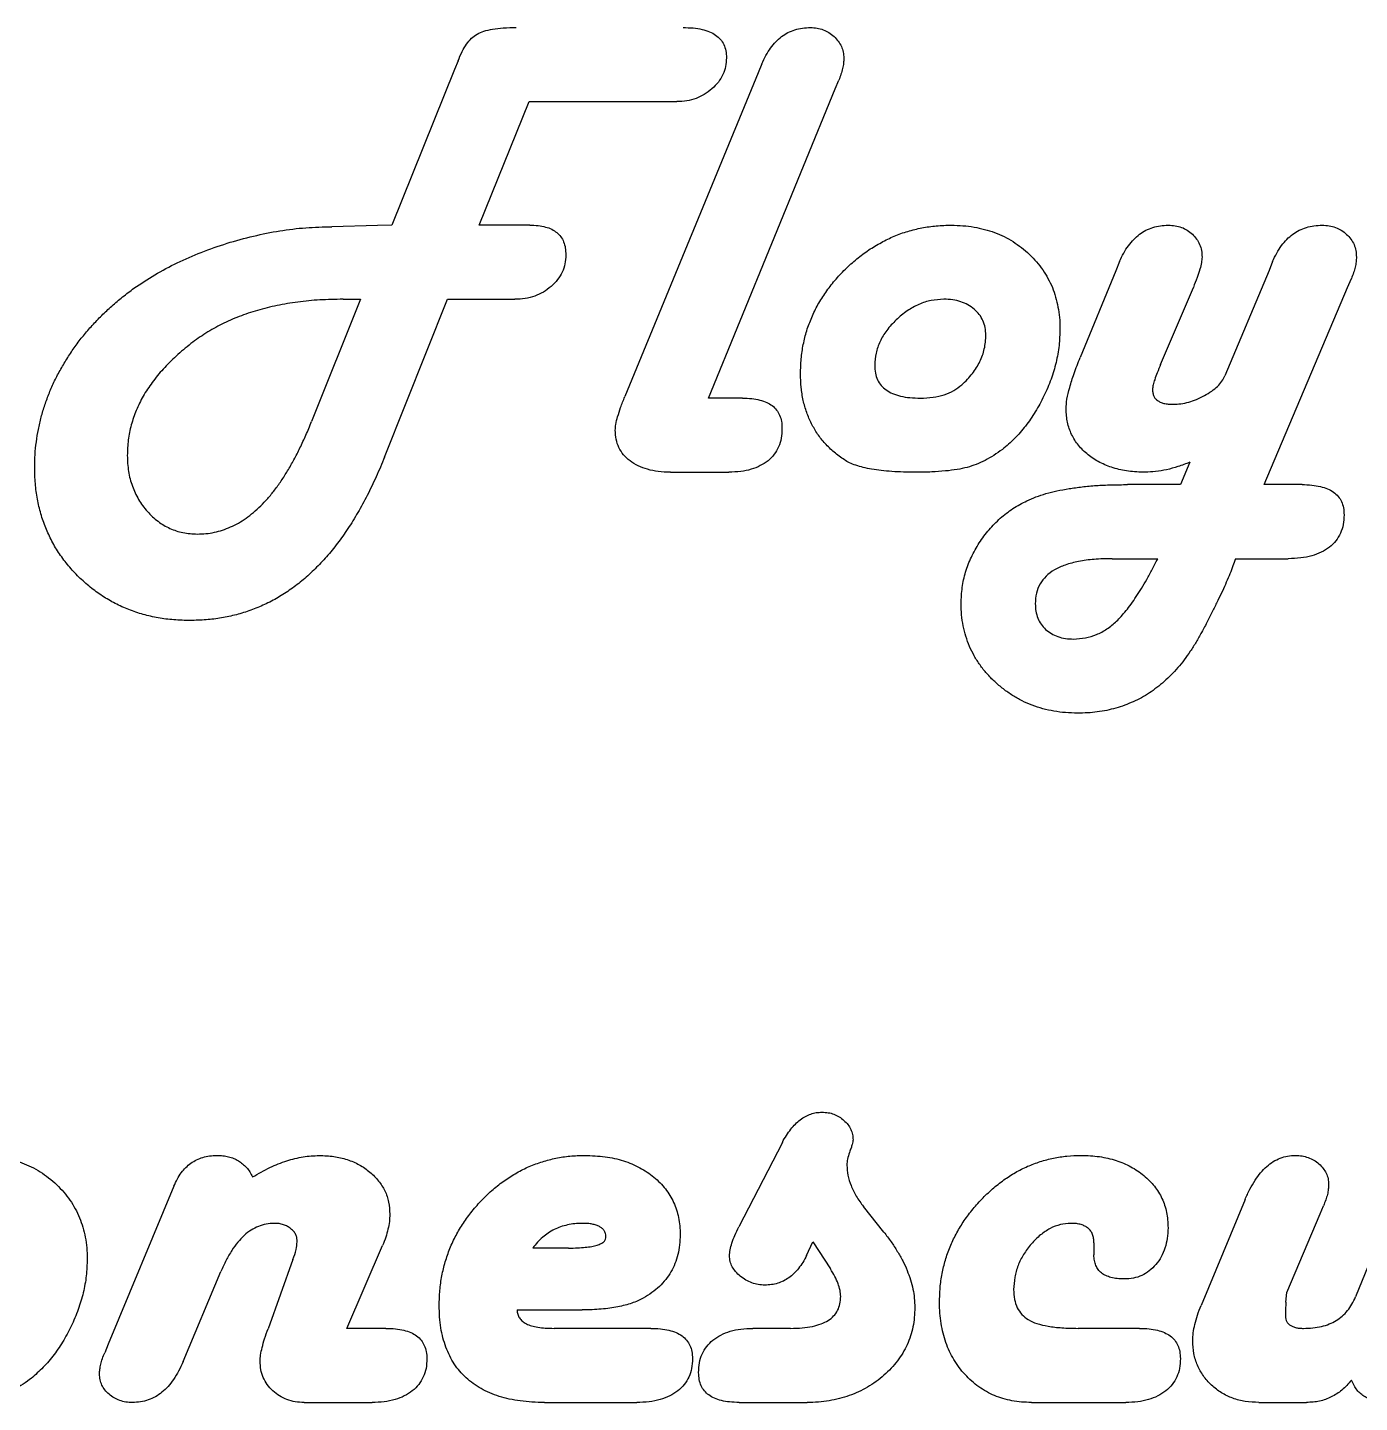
# Model space of a CAD drawing. Header units: millimetres. Extents: x -152 to 152, y -48 to 197.
# Drawn here: x 104.75 to 119.52, y -18.76 to -3.51 of the extents above; entities that cross this region are included whole.
import ezdxf

# ---------------------------------------------------------------- set-up
doc = ezdxf.new("R2010")
doc.units = ezdxf.units.MM

msp = doc.modelspace()

# ---------------------------------------------------------------- linework, layer by layer
at = {"color": 7, "linetype": 'Continuous', "lineweight": 25}
for p, q in [((109.524, -3.882), (109.484, -3.981)), ((112.893, -3.918), (112.853, -4.016)), ((109.484, -3.981), (108.791, -5.705)), ((112.853, -4.016), (111.373, -7.607)), ((113.707, -4.194), (113.747, -4.098)), ((112.301, -7.623), (113.707, -4.194)), ((109.759, -5.705), (110.311, -4.336)), ((110.311, -4.336), (111.951, -4.336)), ((108.632, -5.709), (108.123, -5.723)), ((108.791, -5.705), (108.632, -5.709)), ((110.319, -5.705), (109.759, -5.705)), ((116.819, -6.211), (116.423, -7.174)), ((116.859, -6.11), (116.819, -6.211)), ((118.52, -6.21), (118.027, -7.377)), ((118.557, -6.109), (118.52, -6.21)), ((117.315, -7.249), (117.678, -6.395)), ((118.463, -8.582), (119.386, -6.395)), ((119.386, -6.395), (119.431, -6.298)), ((108.441, -6.527), (107.899, -7.883)), ((108.248, -6.527), (108.441, -6.527)), ((108.709, -8.277), (109.408, -6.527)), ((109.408, -6.527), (110.153, -6.527)), ((112.68, -7.623), (112.301, -7.623)), ((117.64, -8.334), (117.535, -8.582)), ((111.878, -8.445), (112.528, -8.445)), ((117.535, -8.582), (116.947, -8.582)), ((118.883, -8.582), (118.463, -8.582)), ((116.777, -9.404), (117.283, -9.404)), ((118.145, -9.404), (118.731, -9.404)), ((113.12, -15.877), (112.639, -16.811)), ((106.372, -16.362), (105.645, -18.113)), ((114.246, -16.87), (114.021, -16.588)), ((118.251, -16.51), (117.764, -17.684)), ((119.083, -16.669), (119.121, -16.578)), ((119.914, -16.511), (119.478, -17.588)), ((118.713, -17.542), (119.083, -16.669)), ((108.29, -17.938), (108.687, -17.019)), ((110.75, -17.048), (110.352, -17.048)), ((113.389, -17.13), (113.46, -16.977)), ((113.46, -16.977), (113.653, -17.279)), ((116.575, -16.991), (116.575, -17.124)), ((107.693, -17.173), (107.417, -17.942)), ((106.475, -18.305), (106.894, -17.308)), ((118.705, -17.646), (118.713, -17.542)), ((110.179, -17.733), (110.901, -17.733)), ((108.723, -17.938), (108.29, -17.938)), ((111.66, -17.938), (110.588, -17.938)), ((113.211, -17.938), (112.792, -17.938)), ((117.082, -17.938), (116.399, -17.938)), ((105.645, -18.113), (105.606, -18.208)), ((107.817, -18.76), (108.571, -18.76)), ((110.483, -18.76), (111.505, -18.76)), ((112.64, -18.76), (113.395, -18.76)), ((115.882, -18.76), (116.93, -18.76)), ((118.405, -18.76), (118.933, -18.76))]:
    msp.add_line(p, q, dxfattribs=at)
for points, knots in [([(109.524, -3.882), (109.538, -3.848), (109.564, -3.784), (109.614, -3.699), (109.67, -3.634), (109.734, -3.583), (109.815, -3.551), (109.913, -3.529), (110.033, -3.515), (110.12, -3.514), (110.167, -3.514)], [0, 0, 0, 0, 0.137039, 0.255375, 0.360127, 0.454327, 0.554804, 0.678322, 0.825769, 1, 1, 1, 1]), ([(112.019, -3.514), (112.057, -3.515), (112.128, -3.516), (112.226, -3.533), (112.311, -3.557), (112.38, -3.595), (112.435, -3.643), (112.473, -3.703), (112.496, -3.774), (112.499, -3.824), (112.5, -3.851)], [0, 0, 0, 0, 0.168752, 0.31681, 0.44782, 0.563516, 0.669238, 0.772543, 0.880674, 1, 1, 1, 1]), ([(112.893, -3.918), (112.907, -3.886), (112.934, -3.824), (112.988, -3.742), (113.045, -3.672), (113.11, -3.613), (113.181, -3.568), (113.259, -3.537), (113.343, -3.517), (113.401, -3.515), (113.431, -3.514)], [0, 0, 0, 0, 0.146507, 0.281126, 0.406928, 0.527099, 0.642769, 0.756944, 0.876115, 1, 1, 1, 1]), ([(113.431, -3.514), (113.456, -3.515), (113.504, -3.517), (113.574, -3.536), (113.638, -3.569), (113.694, -3.612), (113.741, -3.664), (113.777, -3.722), (113.798, -3.787), (113.8, -3.831), (113.801, -3.854)], [0, 0, 0, 0, 0.132756, 0.259683, 0.386552, 0.514989, 0.64122, 0.759889, 0.878697, 1, 1, 1, 1]), ([(112.5, -3.851), (112.498, -3.883), (112.495, -3.947), (112.463, -4.038), (112.412, -4.122), (112.341, -4.196), (112.257, -4.258), (112.163, -4.304), (112.06, -4.331), (111.988, -4.334), (111.951, -4.336)], [0, 0, 0, 0, 0.119055, 0.234355, 0.353097, 0.479733, 0.608735, 0.734712, 0.864016, 1, 1, 1, 1]), ([(113.801, -3.854), (113.801, -3.873), (113.8, -3.911), (113.788, -3.971), (113.771, -4.034), (113.755, -4.076), (113.747, -4.098)], [0, 0, 0, 0, 0.221733, 0.459707, 0.719942, 1, 1, 1, 1]), ([(105.93, -6.405), (106.006, -6.355), (106.161, -6.252), (106.41, -6.118), (106.679, -6.003), (106.961, -5.903), (107.252, -5.824), (107.544, -5.765), (107.834, -5.73), (108.027, -5.725), (108.123, -5.723)], [0, 0, 0, 0, 0.11797, 0.239004, 0.364079, 0.49365, 0.624121, 0.751482, 0.87681, 1, 1, 1, 1]), ([(110.319, -5.705), (110.35, -5.706), (110.409, -5.708), (110.492, -5.723), (110.562, -5.748), (110.62, -5.785), (110.665, -5.833), (110.698, -5.891), (110.716, -5.96), (110.718, -6.009), (110.719, -6.035)], [0, 0, 0, 0, 0.159137, 0.298661, 0.422069, 0.535756, 0.641787, 0.751743, 0.869556, 1, 1, 1, 1]), ([(113.322, -7.351), (113.323, -7.297), (113.326, -7.188), (113.35, -7.029), (113.388, -6.875), (113.444, -6.727), (113.513, -6.584), (113.6, -6.448), (113.701, -6.316), (113.817, -6.193), (113.943, -6.079), (114.076, -5.979), (114.216, -5.896), (114.36, -5.825), (114.511, -5.771), (114.667, -5.734), (114.829, -5.709), (114.939, -5.707), (114.995, -5.705)], [0, 0, 0, 0, 0.062987, 0.124928, 0.185572, 0.245691, 0.30657, 0.368298, 0.431636, 0.497398, 0.563211, 0.626955, 0.689303, 0.750551, 0.811688, 0.873432, 0.93578, 1, 1, 1, 1]), ([(114.995, -5.705), (115.037, -5.707), (115.122, -5.709), (115.245, -5.724), (115.362, -5.75), (115.474, -5.785), (115.58, -5.83), (115.68, -5.886), (115.773, -5.953), (115.861, -6.028), (115.939, -6.112), (116.01, -6.2), (116.067, -6.296), (116.117, -6.396), (116.152, -6.503), (116.179, -6.614), (116.196, -6.731), (116.198, -6.811), (116.199, -6.852)], [0, 0, 0, 0, 0.0690133, 0.1355816, 0.1997147, 0.2624107, 0.3236763, 0.3849016, 0.4462884, 0.5086146, 0.5703955, 0.6309729, 0.6907905, 0.7501567, 0.8103046, 0.8712081, 0.9344312, 1, 1, 1, 1]), ([(116.859, -6.11), (116.874, -6.078), (116.902, -6.016), (116.956, -5.934), (117.015, -5.864), (117.079, -5.805), (117.151, -5.76), (117.229, -5.729), (117.313, -5.709), (117.371, -5.707), (117.4, -5.705)], [0, 0, 0, 0, 0.147481, 0.281807, 0.408289, 0.528199, 0.643617, 0.75892, 0.876385, 1, 1, 1, 1]), ([(117.4, -5.705), (117.426, -5.707), (117.476, -5.709), (117.547, -5.727), (117.612, -5.761), (117.668, -5.804), (117.715, -5.857), (117.75, -5.918), (117.771, -5.986), (117.773, -6.034), (117.774, -6.059)], [0, 0, 0, 0, 0.132833, 0.25989, 0.383283, 0.508202, 0.632367, 0.750066, 0.872739, 1, 1, 1, 1]), ([(118.557, -6.109), (118.572, -6.077), (118.6, -6.015), (118.654, -5.933), (118.713, -5.862), (118.779, -5.805), (118.852, -5.76), (118.931, -5.729), (119.017, -5.709), (119.076, -5.707), (119.106, -5.705)], [0, 0, 0, 0, 0.144238, 0.279442, 0.404835, 0.523838, 0.639514, 0.755191, 0.874512, 1, 1, 1, 1]), ([(119.106, -5.705), (119.133, -5.707), (119.183, -5.709), (119.255, -5.729), (119.321, -5.76), (119.378, -5.806), (119.427, -5.858), (119.462, -5.92), (119.483, -5.987), (119.485, -6.035), (119.486, -6.059)], [0, 0, 0, 0, 0.135493, 0.262042, 0.385316, 0.511865, 0.6363, 0.755611, 0.875565, 1, 1, 1, 1]), ([(110.719, -6.035), (110.717, -6.069), (110.713, -6.134), (110.682, -6.228), (110.629, -6.313), (110.557, -6.388), (110.471, -6.45), (110.374, -6.495), (110.267, -6.523), (110.192, -6.526), (110.153, -6.527)], [0, 0, 0, 0, 0.119949, 0.234712, 0.35216, 0.477348, 0.604063, 0.731426, 0.861124, 1, 1, 1, 1]), ([(117.774, -6.059), (117.772, -6.079), (117.768, -6.125), (117.75, -6.201), (117.718, -6.293), (117.692, -6.359), (117.678, -6.395)], [0, 0, 0, 0, 0.171642, 0.393448, 0.670042, 1, 1, 1, 1]), ([(119.486, -6.059), (119.486, -6.077), (119.484, -6.114), (119.473, -6.172), (119.456, -6.234), (119.439, -6.276), (119.431, -6.298)], [0, 0, 0, 0, 0.216555, 0.453985, 0.714104, 1, 1, 1, 1]), ([(104.829, -8.392), (104.829, -8.344), (104.831, -8.25), (104.846, -8.109), (104.868, -7.97), (104.9, -7.833), (104.941, -7.698), (104.99, -7.563), (105.049, -7.43), (105.118, -7.3), (105.194, -7.173), (105.277, -7.049), (105.368, -6.93), (105.466, -6.816), (105.571, -6.706), (105.684, -6.601), (105.803, -6.5), (105.888, -6.437), (105.93, -6.405)], [0, 0, 0, 0, 0.060363, 0.120083, 0.179374, 0.239015, 0.299153, 0.359577, 0.421115, 0.483613, 0.546476, 0.60989, 0.673314, 0.73669, 0.801187, 0.866344, 0.932676, 1, 1, 1, 1]), ([(108.248, -6.527), (108.162, -6.529), (107.995, -6.531), (107.75, -6.555), (107.519, -6.593), (107.301, -6.647), (107.096, -6.715), (106.904, -6.8), (106.725, -6.899), (106.616, -6.979), (106.562, -7.019)], [0, 0, 0, 0, 0.143696, 0.280782, 0.411836, 0.536958, 0.656946, 0.774043, 0.887919, 1, 1, 1, 1]), ([(114.911, -6.527), (114.864, -6.53), (114.769, -6.535), (114.631, -6.58), (114.5, -6.654), (114.381, -6.753), (114.276, -6.866), (114.201, -6.992), (114.152, -7.124), (114.147, -7.215), (114.144, -7.26)], [0, 0, 0, 0, 0.121989, 0.244448, 0.37085, 0.507454, 0.642262, 0.765606, 0.883404, 1, 1, 1, 1]), ([(115.377, -6.926), (115.375, -6.897), (115.372, -6.842), (115.348, -6.763), (115.306, -6.694), (115.248, -6.635), (115.179, -6.587), (115.098, -6.552), (115.008, -6.53), (114.944, -6.528), (114.911, -6.527)], [0, 0, 0, 0, 0.123692, 0.240969, 0.355578, 0.47456, 0.597711, 0.721873, 0.856382, 1, 1, 1, 1]), ([(116.199, -6.852), (116.197, -6.915), (116.193, -7.041), (116.158, -7.23), (116.102, -7.417), (116.024, -7.6), (115.93, -7.775), (115.82, -7.933), (115.699, -8.074), (115.606, -8.153), (115.56, -8.192)], [0, 0, 0, 0, 0.123163, 0.247332, 0.374212, 0.506045, 0.63641, 0.761416, 0.882218, 1, 1, 1, 1]), ([(115.11, -7.476), (115.131, -7.456), (115.173, -7.416), (115.227, -7.352), (115.274, -7.287), (115.311, -7.219), (115.341, -7.149), (115.361, -7.076), (115.374, -7.001), (115.376, -6.951), (115.377, -6.926)], [0, 0, 0, 0, 0.138087, 0.271804, 0.398534, 0.520913, 0.64043, 0.760321, 0.879246, 1, 1, 1, 1]), ([(106.562, -7.019), (106.506, -7.064), (106.398, -7.152), (106.253, -7.296), (106.132, -7.445), (106.03, -7.598), (105.953, -7.757), (105.896, -7.92), (105.862, -8.087), (105.858, -8.201), (105.856, -8.258)], [0, 0, 0, 0, 0.146335, 0.283415, 0.412996, 0.535782, 0.654185, 0.769708, 0.884759, 1, 1, 1, 1]), ([(114.144, -7.26), (114.145, -7.289), (114.147, -7.343), (114.173, -7.419), (114.213, -7.485), (114.271, -7.536), (114.345, -7.576), (114.433, -7.604), (114.538, -7.621), (114.613, -7.622), (114.652, -7.623)], [0, 0, 0, 0, 0.119601, 0.229283, 0.334305, 0.440006, 0.555427, 0.684184, 0.832439, 1, 1, 1, 1]), ([(116.267, -7.743), (116.269, -7.707), (116.274, -7.627), (116.308, -7.496), (116.356, -7.342), (116.4, -7.233), (116.423, -7.174)], [0, 0, 0, 0, 0.181119, 0.406917, 0.679068, 1, 1, 1, 1]), ([(117.315, -7.249), (117.302, -7.28), (117.279, -7.336), (117.251, -7.412), (117.232, -7.47), (117.228, -7.503), (117.226, -7.516)], [0, 0, 0, 0, 0.358568, 0.644843, 0.858082, 1, 1, 1, 1]), ([(113.808, -8.308), (113.769, -8.281), (113.693, -8.226), (113.594, -8.129), (113.509, -8.024), (113.441, -7.907), (113.387, -7.782), (113.349, -7.647), (113.326, -7.502), (113.323, -7.403), (113.322, -7.351)], [0, 0, 0, 0, 0.1267417, 0.250255, 0.3697922, 0.4882964, 0.6088503, 0.7339136, 0.8633609, 1, 1, 1, 1]), ([(117.455, -7.692), (117.483, -7.69), (117.541, -7.688), (117.628, -7.669), (117.715, -7.638), (117.801, -7.598), (117.879, -7.548), (117.946, -7.497), (117.996, -7.44), (118.017, -7.397), (118.027, -7.377)], [0, 0, 0, 0, 0.124293, 0.254135, 0.388586, 0.531037, 0.669892, 0.79264, 0.901715, 1, 1, 1, 1]), ([(111.267, -7.98), (111.269, -7.958), (111.272, -7.907), (111.295, -7.823), (111.328, -7.721), (111.357, -7.647), (111.373, -7.607)], [0, 0, 0, 0, 0.168678, 0.392279, 0.667279, 1, 1, 1, 1]), ([(112.68, -7.623), (112.714, -7.624), (112.779, -7.626), (112.868, -7.642), (112.945, -7.667), (113.008, -7.704), (113.058, -7.753), (113.093, -7.813), (113.114, -7.883), (113.115, -7.933), (113.116, -7.959)], [0, 0, 0, 0, 0.163682, 0.307296, 0.433296, 0.546305, 0.654665, 0.761543, 0.873586, 1, 1, 1, 1]), ([(114.652, -7.623), (114.699, -7.622), (114.788, -7.618), (114.913, -7.59), (115.023, -7.545), (115.082, -7.498), (115.11, -7.476)], [0, 0, 0, 0, 0.285726, 0.54228, 0.777145, 1, 1, 1, 1]), ([(117.226, -7.516), (117.226, -7.53), (117.225, -7.556), (117.235, -7.593), (117.251, -7.625), (117.278, -7.649), (117.312, -7.669), (117.353, -7.683), (117.402, -7.69), (117.436, -7.691), (117.455, -7.692)], [0, 0, 0, 0, 0.1222422, 0.2353446, 0.3374932, 0.4443909, 0.5568975, 0.6860504, 0.8325011, 1, 1, 1, 1]), ([(117.144, -8.445), (117.081, -8.443), (116.962, -8.44), (116.792, -8.401), (116.64, -8.342), (116.53, -8.269), (116.453, -8.202), (116.404, -8.147), (116.361, -8.089), (116.327, -8.026), (116.3, -7.961), (116.28, -7.891), (116.27, -7.818), (116.268, -7.769), (116.267, -7.743)], [0, 0, 0, 0, 0.148315, 0.284321, 0.412591, 0.536698, 0.596958, 0.655384, 0.712049, 0.7684, 0.824481, 0.881037, 0.939506, 1, 1, 1, 1]), ([(106.633, -9.13), (106.665, -9.129), (106.728, -9.127), (106.822, -9.113), (106.913, -9.088), (107.003, -9.053), (107.09, -9.009), (107.174, -8.955), (107.257, -8.892), (107.338, -8.818), (107.415, -8.735), (107.492, -8.642), (107.565, -8.54), (107.636, -8.427), (107.706, -8.305), (107.773, -8.174), (107.838, -8.032), (107.879, -7.934), (107.899, -7.883)], [0, 0, 0, 0, 0.050531, 0.100396, 0.150313, 0.200739, 0.252202, 0.305201, 0.36019, 0.417578, 0.478138, 0.541356, 0.608374, 0.678197, 0.752587, 0.830926, 0.913356, 1, 1, 1, 1]), ([(111.878, -8.445), (111.833, -8.444), (111.748, -8.442), (111.628, -8.416), (111.521, -8.379), (111.431, -8.323), (111.357, -8.254), (111.304, -8.173), (111.273, -8.079), (111.269, -8.013), (111.267, -7.98)], [0, 0, 0, 0, 0.155208, 0.2957402, 0.425171, 0.5476465, 0.6625133, 0.7718621, 0.8828086, 1, 1, 1, 1]), ([(113.116, -7.959), (113.115, -7.996), (113.112, -8.065), (113.082, -8.164), (113.031, -8.249), (112.963, -8.321), (112.875, -8.376), (112.773, -8.417), (112.655, -8.44), (112.572, -8.444), (112.528, -8.445)], [0, 0, 0, 0, 0.125731, 0.241053, 0.353336, 0.46647, 0.58478, 0.710499, 0.847164, 1, 1, 1, 1]), ([(115.56, -8.192), (115.528, -8.214), (115.467, -8.259), (115.37, -8.315), (115.271, -8.359), (115.168, -8.394), (115.054, -8.417), (114.922, -8.433), (114.771, -8.444), (114.663, -8.445), (114.606, -8.445)], [0, 0, 0, 0, 0.115157, 0.22551, 0.332445, 0.436522, 0.548342, 0.680029, 0.830101, 1, 1, 1, 1]), ([(105.856, -8.258), (105.857, -8.288), (105.858, -8.348), (105.869, -8.435), (105.885, -8.519), (105.911, -8.598), (105.942, -8.675), (105.98, -8.747), (106.025, -8.817), (106.078, -8.88), (106.135, -8.939), (106.196, -8.99), (106.259, -9.034), (106.329, -9.068), (106.399, -9.097), (106.474, -9.115), (106.552, -9.128), (106.606, -9.129), (106.633, -9.13)], [0, 0, 0, 0, 0.069829, 0.136835, 0.202206, 0.265827, 0.328793, 0.391963, 0.454811, 0.518411, 0.581692, 0.641715, 0.701377, 0.760124, 0.818363, 0.876908, 0.937517, 1, 1, 1, 1]), ([(108.709, -8.277), (108.679, -8.351), (108.618, -8.494), (108.52, -8.7), (108.415, -8.891), (108.305, -9.069), (108.189, -9.232), (108.069, -9.381), (107.941, -9.516), (107.81, -9.638), (107.672, -9.743), (107.529, -9.836), (107.38, -9.914), (107.225, -9.978), (107.065, -10.027), (106.9, -10.064), (106.729, -10.084), (106.614, -10.087), (106.555, -10.089)], [0, 0, 0, 0, 0.0794, 0.155175, 0.227494, 0.297025, 0.363389, 0.427145, 0.488326, 0.547773, 0.605648, 0.662018, 0.717897, 0.772954, 0.828455, 0.884585, 0.941577, 1, 1, 1, 1]), ([(114.606, -8.445), (114.559, -8.445), (114.468, -8.444), (114.338, -8.438), (114.22, -8.427), (114.114, -8.413), (114.02, -8.394), (113.938, -8.37), (113.867, -8.343), (113.827, -8.319), (113.808, -8.308)], [0, 0, 0, 0, 0.173802, 0.332099, 0.476421, 0.607065, 0.72443, 0.827811, 0.919284, 1, 1, 1, 1]), ([(117.64, -8.334), (117.596, -8.351), (117.511, -8.383), (117.384, -8.419), (117.262, -8.44), (117.182, -8.443), (117.144, -8.445)], [0, 0, 0, 0, 0.27583, 0.532036, 0.773698, 1, 1, 1, 1]), ([(106.555, -10.089), (106.494, -10.088), (106.374, -10.085), (106.199, -10.062), (106.032, -10.025), (105.873, -9.971), (105.721, -9.903), (105.578, -9.82), (105.443, -9.721), (105.317, -9.609), (105.203, -9.486), (105.103, -9.353), (105.017, -9.212), (104.95, -9.062), (104.893, -8.906), (104.858, -8.741), (104.832, -8.569), (104.83, -8.452), (104.829, -8.392)], [0, 0, 0, 0, 0.067597, 0.13251, 0.195272, 0.256974, 0.317971, 0.378671, 0.440292, 0.502679, 0.565011, 0.626232, 0.686653, 0.747095, 0.807805, 0.869797, 0.933587, 1, 1, 1, 1]), ([(115.833, -8.761), (115.866, -8.746), (115.934, -8.716), (116.046, -8.681), (116.168, -8.649), (116.303, -8.626), (116.448, -8.605), (116.604, -8.591), (116.772, -8.584), (116.887, -8.583), (116.947, -8.582)], [0, 0, 0, 0, 0.094952, 0.197974, 0.30873, 0.4284, 0.557694, 0.695705, 0.842735, 1, 1, 1, 1]), ([(118.883, -8.582), (118.919, -8.583), (118.988, -8.585), (119.084, -8.601), (119.165, -8.626), (119.233, -8.662), (119.286, -8.711), (119.324, -8.771), (119.346, -8.841), (119.348, -8.892), (119.349, -8.918)], [0, 0, 0, 0, 0.167141, 0.314859, 0.443741, 0.558039, 0.665724, 0.770164, 0.878346, 1, 1, 1, 1]), ([(115.103, -9.901), (115.105, -9.841), (115.11, -9.723), (115.149, -9.55), (115.213, -9.384), (115.301, -9.226), (115.408, -9.081), (115.534, -8.954), (115.675, -8.843), (115.78, -8.789), (115.833, -8.761)], [0, 0, 0, 0, 0.124942, 0.247896, 0.371699, 0.498717, 0.625888, 0.751168, 0.874293, 1, 1, 1, 1]), ([(119.349, -8.918), (119.348, -8.955), (119.345, -9.024), (119.312, -9.122), (119.261, -9.209), (119.188, -9.28), (119.096, -9.335), (118.989, -9.377), (118.865, -9.399), (118.777, -9.402), (118.731, -9.404)], [0, 0, 0, 0, 0.122117, 0.234846, 0.344517, 0.45778, 0.576756, 0.70334, 0.844346, 1, 1, 1, 1]), ([(116.777, -9.404), (116.71, -9.405), (116.585, -9.407), (116.411, -9.43), (116.263, -9.469), (116.139, -9.521), (116.043, -9.593), (115.974, -9.682), (115.931, -9.788), (115.927, -9.864), (115.925, -9.903)], [0, 0, 0, 0, 0.180527, 0.337289, 0.474189, 0.592515, 0.697863, 0.795504, 0.894211, 1, 1, 1, 1]), ([(116.351, -10.295), (116.394, -10.292), (116.481, -10.287), (116.606, -10.249), (116.723, -10.185), (116.813, -10.113), (116.88, -10.042), (116.934, -9.978), (116.99, -9.905), (117.046, -9.823), (117.104, -9.732), (117.163, -9.631), (117.222, -9.521), (117.262, -9.444), (117.283, -9.404)], [0, 0, 0, 0, 0.096418, 0.189983, 0.286401, 0.387123, 0.442749, 0.503576, 0.570904, 0.644426, 0.723629, 0.809287, 0.901497, 1, 1, 1, 1]), ([(118.145, -9.404), (118.136, -9.431), (118.116, -9.487), (118.083, -9.574), (118.042, -9.666), (118, -9.765), (117.948, -9.87), (117.894, -9.981), (117.834, -10.099), (117.792, -10.179), (117.77, -10.221)], [0, 0, 0, 0, 0.094815, 0.197976, 0.309336, 0.430229, 0.559509, 0.697287, 0.844107, 1, 1, 1, 1]), ([(116.394, -11.116), (116.35, -11.115), (116.262, -11.113), (116.133, -11.097), (116.009, -11.069), (115.891, -11.03), (115.778, -10.982), (115.671, -10.922), (115.57, -10.849), (115.474, -10.769), (115.387, -10.68), (115.311, -10.584), (115.247, -10.483), (115.194, -10.377), (115.153, -10.265), (115.124, -10.148), (115.105, -10.026), (115.104, -9.943), (115.103, -9.901)], [0, 0, 0, 0, 0.06763, 0.133008, 0.196747, 0.259317, 0.321075, 0.383035, 0.445439, 0.509121, 0.572582, 0.633795, 0.694082, 0.753799, 0.813658, 0.87384, 0.936151, 1, 1, 1, 1]), ([(115.925, -9.903), (115.926, -9.931), (115.929, -9.985), (115.95, -10.063), (115.988, -10.131), (116.038, -10.19), (116.102, -10.237), (116.177, -10.271), (116.261, -10.292), (116.32, -10.294), (116.351, -10.295)], [0, 0, 0, 0, 0.128597, 0.249721, 0.365834, 0.484632, 0.605489, 0.728206, 0.858438, 1, 1, 1, 1]), ([(117.77, -10.221), (117.75, -10.257), (117.71, -10.328), (117.646, -10.43), (117.578, -10.524), (117.508, -10.612), (117.434, -10.693), (117.356, -10.767), (117.274, -10.833), (117.191, -10.894), (117.103, -10.946), (117.011, -10.991), (116.917, -11.03), (116.819, -11.062), (116.717, -11.087), (116.612, -11.103), (116.505, -11.115), (116.432, -11.116), (116.394, -11.116)], [0, 0, 0, 0, 0.071541, 0.140854, 0.207616, 0.272549, 0.335415, 0.397379, 0.457883, 0.517116, 0.576042, 0.634528, 0.69318, 0.752873, 0.81257, 0.873824, 0.935819, 1, 1, 1, 1]), ([(113.12, -15.877), (113.134, -15.85), (113.163, -15.8), (113.212, -15.731), (113.263, -15.673), (113.316, -15.624), (113.374, -15.587), (113.434, -15.561), (113.496, -15.544), (113.539, -15.542), (113.561, -15.541)], [0, 0, 0, 0, 0.156861, 0.298757, 0.431175, 0.554463, 0.66987, 0.779853, 0.889652, 1, 1, 1, 1]), ([(113.561, -15.541), (113.584, -15.542), (113.628, -15.544), (113.693, -15.562), (113.751, -15.591), (113.803, -15.631), (113.849, -15.676), (113.88, -15.73), (113.901, -15.787), (113.903, -15.828), (113.904, -15.848)], [0, 0, 0, 0, 0.134522, 0.262623, 0.389138, 0.517803, 0.645269, 0.764585, 0.879895, 1, 1, 1, 1]), ([(113.904, -15.848), (113.904, -15.855), (113.902, -15.872), (113.894, -15.902), (113.881, -15.942), (113.87, -15.971), (113.863, -15.987)], [0, 0, 0, 0, 0.140576, 0.352943, 0.639153, 1, 1, 1, 1]), ([(113.863, -15.987), (113.856, -16.012), (113.841, -16.058), (113.837, -16.106), (113.836, -16.128)], [0, 0, 0, 0, 0.54156, 1, 1, 1, 1]), ([(104.207, -16.021), (104.25, -16.022), (104.334, -16.024), (104.457, -16.039), (104.575, -16.065), (104.686, -16.1), (104.792, -16.145), (104.892, -16.201), (104.985, -16.268), (105.073, -16.343), (105.152, -16.427), (105.222, -16.515), (105.279, -16.611), (105.329, -16.711), (105.364, -16.818), (105.392, -16.929), (105.408, -17.046), (105.41, -17.126), (105.411, -17.167)], [0, 0, 0, 0, 0.0690133, 0.1355816, 0.1997147, 0.2624107, 0.3236763, 0.3849016, 0.4462884, 0.5086146, 0.5703955, 0.6309729, 0.6907905, 0.7501567, 0.8103046, 0.8712081, 0.9344312, 1, 1, 1, 1]), ([(106.372, -16.362), (106.384, -16.335), (106.408, -16.283), (106.452, -16.212), (106.503, -16.154), (106.56, -16.105), (106.624, -16.067), (106.694, -16.04), (106.77, -16.023), (106.823, -16.021), (106.85, -16.021)], [0, 0, 0, 0, 0.141688, 0.272574, 0.394499, 0.512913, 0.629748, 0.748357, 0.870282, 1, 1, 1, 1]), ([(106.85, -16.021), (106.873, -16.021), (106.916, -16.022), (106.978, -16.034), (107.036, -16.052), (107.088, -16.079), (107.136, -16.113), (107.179, -16.154), (107.216, -16.203), (107.236, -16.24), (107.246, -16.259)], [0, 0, 0, 0, 0.135563, 0.264491, 0.386049, 0.506186, 0.623734, 0.742655, 0.86889, 1, 1, 1, 1]), ([(107.246, -16.259), (107.309, -16.222), (107.43, -16.152), (107.62, -16.079), (107.803, -16.03), (107.925, -16.024), (107.985, -16.021)], [0, 0, 0, 0, 0.27807, 0.534394, 0.773003, 1, 1, 1, 1]), ([(107.985, -16.021), (108.039, -16.023), (108.144, -16.027), (108.294, -16.062), (108.43, -16.12), (108.547, -16.202), (108.645, -16.299), (108.716, -16.412), (108.76, -16.539), (108.765, -16.628), (108.767, -16.673)], [0, 0, 0, 0, 0.143396, 0.276691, 0.40395, 0.529755, 0.651514, 0.765616, 0.879877, 1, 1, 1, 1]), ([(109.315, -17.684), (109.316, -17.628), (109.319, -17.518), (109.342, -17.356), (109.38, -17.201), (109.431, -17.05), (109.499, -16.906), (109.581, -16.768), (109.679, -16.637), (109.789, -16.511), (109.91, -16.396), (110.039, -16.297), (110.173, -16.211), (110.312, -16.141), (110.458, -16.088), (110.609, -16.049), (110.766, -16.024), (110.873, -16.022), (110.927, -16.021)], [0, 0, 0, 0, 0.065025, 0.128095, 0.190208, 0.251836, 0.313494, 0.375481, 0.439192, 0.504689, 0.570079, 0.633297, 0.69452, 0.755043, 0.81538, 0.875573, 0.937055, 1, 1, 1, 1]), ([(110.927, -16.021), (110.966, -16.022), (111.042, -16.024), (111.153, -16.034), (111.258, -16.053), (111.358, -16.078), (111.451, -16.113), (111.539, -16.155), (111.621, -16.204), (111.696, -16.261), (111.764, -16.322), (111.824, -16.391), (111.874, -16.463), (111.915, -16.541), (111.948, -16.623), (111.97, -16.711), (111.984, -16.803), (111.986, -16.866), (111.986, -16.898)], [0, 0, 0, 0, 0.075487, 0.147794, 0.216752, 0.282553, 0.346707, 0.409549, 0.47103, 0.531795, 0.59157, 0.649448, 0.706656, 0.762999, 0.819546, 0.877458, 0.937652, 1, 1, 1, 1]), ([(113.836, -16.128), (113.838, -16.166), (113.843, -16.243), (113.88, -16.359), (113.938, -16.477), (113.992, -16.55), (114.021, -16.588)], [0, 0, 0, 0, 0.22587, 0.460548, 0.718366, 1, 1, 1, 1]), ([(114.863, -17.649), (114.865, -17.595), (114.867, -17.489), (114.889, -17.332), (114.926, -17.18), (114.977, -17.033), (115.045, -16.893), (115.125, -16.757), (115.221, -16.628), (115.329, -16.505), (115.448, -16.392), (115.573, -16.292), (115.703, -16.208), (115.838, -16.139), (115.98, -16.087), (116.126, -16.048), (116.277, -16.025), (116.38, -16.022), (116.432, -16.021)], [0, 0, 0, 0, 0.064564, 0.127505, 0.189454, 0.251457, 0.312973, 0.375602, 0.439757, 0.505732, 0.571597, 0.635433, 0.696921, 0.757282, 0.81702, 0.877109, 0.937996, 1, 1, 1, 1]), ([(116.432, -16.021), (116.467, -16.021), (116.535, -16.022), (116.635, -16.033), (116.73, -16.05), (116.82, -16.075), (116.905, -16.105), (116.984, -16.145), (117.06, -16.189), (117.129, -16.242), (117.192, -16.299), (117.248, -16.361), (117.294, -16.427), (117.331, -16.498), (117.362, -16.573), (117.381, -16.652), (117.395, -16.736), (117.397, -16.793), (117.397, -16.822)], [0, 0, 0, 0, 0.0745532, 0.1456772, 0.2136886, 0.2799124, 0.3439028, 0.406477, 0.4685502, 0.5304462, 0.5912632, 0.6494219, 0.7067948, 0.7636007, 0.820223, 0.878317, 0.9375738, 1, 1, 1, 1]), ([(118.251, -16.51), (118.268, -16.471), (118.301, -16.398), (118.359, -16.298), (118.421, -16.212), (118.49, -16.143), (118.562, -16.087), (118.641, -16.05), (118.723, -16.024), (118.781, -16.022), (118.81, -16.021)], [0, 0, 0, 0, 0.1600035, 0.3056939, 0.4373764, 0.5609557, 0.6742129, 0.7826688, 0.8898565, 1, 1, 1, 1]), ([(118.81, -16.021), (118.835, -16.021), (118.883, -16.023), (118.951, -16.042), (119.015, -16.071), (119.071, -16.113), (119.118, -16.162), (119.153, -16.217), (119.175, -16.279), (119.177, -16.322), (119.178, -16.344)], [0, 0, 0, 0, 0.136047, 0.264371, 0.390183, 0.519587, 0.644768, 0.76317, 0.879462, 1, 1, 1, 1]), ([(119.178, -16.344), (119.177, -16.361), (119.176, -16.398), (119.165, -16.455), (119.146, -16.516), (119.13, -16.557), (119.121, -16.578)], [0, 0, 0, 0, 0.216487, 0.454333, 0.716635, 1, 1, 1, 1]), ([(108.767, -16.673), (108.766, -16.7), (108.764, -16.756), (108.747, -16.841), (108.723, -16.93), (108.699, -16.989), (108.687, -17.019)], [0, 0, 0, 0, 0.225293, 0.465765, 0.723911, 1, 1, 1, 1]), ([(107.484, -16.774), (107.454, -16.776), (107.395, -16.779), (107.308, -16.805), (107.226, -16.847), (107.15, -16.908), (107.077, -16.983), (107.012, -17.077), (106.948, -17.185), (106.913, -17.266), (106.894, -17.308)], [0, 0, 0, 0, 0.105588, 0.210994, 0.318037, 0.431763, 0.554461, 0.68871, 0.836827, 1, 1, 1, 1]), ([(107.74, -16.978), (107.739, -16.965), (107.738, -16.938), (107.726, -16.899), (107.703, -16.863), (107.67, -16.833), (107.632, -16.805), (107.587, -16.788), (107.537, -16.775), (107.502, -16.774), (107.484, -16.774)], [0, 0, 0, 0, 0.111377, 0.218574, 0.332864, 0.45478, 0.582844, 0.712531, 0.850727, 1, 1, 1, 1]), ([(110.902, -16.774), (110.874, -16.775), (110.819, -16.776), (110.738, -16.79), (110.661, -16.811), (110.59, -16.841), (110.522, -16.879), (110.461, -16.928), (110.402, -16.983), (110.369, -17.026), (110.352, -17.048)], [0, 0, 0, 0, 0.132384, 0.259501, 0.382952, 0.502939, 0.624376, 0.744888, 0.870352, 1, 1, 1, 1]), ([(110.75, -17.048), (110.783, -17.048), (110.845, -17.047), (110.931, -17.04), (111.004, -17.032), (111.063, -17.018), (111.109, -17), (111.142, -16.979), (111.163, -16.951), (111.164, -16.93), (111.164, -16.92)], [0, 0, 0, 0, 0.213137, 0.396953, 0.554117, 0.681381, 0.785198, 0.869103, 0.935193, 1, 1, 1, 1]), ([(111.164, -16.92), (111.163, -16.908), (111.16, -16.885), (111.146, -16.854), (111.122, -16.829), (111.092, -16.808), (111.055, -16.793), (111.011, -16.781), (110.959, -16.775), (110.922, -16.774), (110.902, -16.774)], [0, 0, 0, 0, 0.104818, 0.204206, 0.304476, 0.410767, 0.530408, 0.667075, 0.822812, 1, 1, 1, 1]), ([(111.986, -16.898), (111.985, -16.936), (111.983, -17.011), (111.963, -17.12), (111.931, -17.22), (111.887, -17.313), (111.828, -17.398), (111.757, -17.475), (111.674, -17.545), (111.61, -17.583), (111.577, -17.602)], [0, 0, 0, 0, 0.133647, 0.261587, 0.383451, 0.50114, 0.620476, 0.742282, 0.867146, 1, 1, 1, 1]), ([(112.534, -17.134), (112.536, -17.112), (112.539, -17.064), (112.562, -16.988), (112.593, -16.902), (112.623, -16.843), (112.639, -16.811)], [0, 0, 0, 0, 0.1921, 0.422447, 0.69022, 1, 1, 1, 1]), ([(114.246, -16.87), (114.273, -16.906), (114.326, -16.975), (114.395, -17.082), (114.456, -17.188), (114.504, -17.293), (114.542, -17.397), (114.569, -17.501), (114.586, -17.604), (114.588, -17.672), (114.589, -17.706)], [0, 0, 0, 0, 0.1462108, 0.283856, 0.4160497, 0.5413826, 0.6612338, 0.7776547, 0.8894349, 1, 1, 1, 1]), ([(116.321, -16.774), (116.281, -16.777), (116.201, -16.782), (116.086, -16.828), (115.977, -16.902), (115.878, -17), (115.794, -17.115), (115.73, -17.239), (115.693, -17.372), (115.688, -17.463), (115.685, -17.509)], [0, 0, 0, 0, 0.111249, 0.2241, 0.344995, 0.478519, 0.614316, 0.743676, 0.870878, 1, 1, 1, 1]), ([(116.575, -16.991), (116.575, -16.974), (116.573, -16.942), (116.561, -16.897), (116.542, -16.858), (116.513, -16.827), (116.475, -16.803), (116.431, -16.786), (116.378, -16.775), (116.341, -16.774), (116.321, -16.774)], [0, 0, 0, 0, 0.134617, 0.253258, 0.363255, 0.470046, 0.583228, 0.706232, 0.843265, 1, 1, 1, 1]), ([(117.397, -16.822), (117.396, -16.862), (117.393, -16.938), (117.366, -17.047), (117.325, -17.147), (117.265, -17.232), (117.192, -17.303), (117.108, -17.354), (117.013, -17.386), (116.947, -17.389), (116.912, -17.39)], [0, 0, 0, 0, 0.1425062, 0.2741943, 0.4009721, 0.5260178, 0.6464751, 0.7619917, 0.8778061, 1, 1, 1, 1]), ([(107.693, -17.173), (107.706, -17.137), (107.729, -17.074), (107.736, -17.007), (107.74, -16.978)], [0, 0, 0, 0, 0.569242, 1, 1, 1, 1]), ([(105.411, -17.167), (105.409, -17.23), (105.405, -17.356), (105.37, -17.545), (105.314, -17.732), (105.236, -17.915), (105.143, -18.09), (105.033, -18.248), (104.911, -18.389), (104.818, -18.468), (104.772, -18.507)], [0, 0, 0, 0, 0.123163, 0.247332, 0.374212, 0.506045, 0.63641, 0.761416, 0.882218, 1, 1, 1, 1]), ([(112.927, -17.459), (112.902, -17.458), (112.853, -17.455), (112.782, -17.436), (112.715, -17.405), (112.653, -17.362), (112.602, -17.312), (112.563, -17.257), (112.539, -17.196), (112.536, -17.154), (112.534, -17.134)], [0, 0, 0, 0, 0.132162, 0.262212, 0.392822, 0.527264, 0.658152, 0.776182, 0.888522, 1, 1, 1, 1]), ([(113.389, -17.13), (113.376, -17.156), (113.349, -17.206), (113.302, -17.273), (113.25, -17.331), (113.194, -17.377), (113.134, -17.415), (113.069, -17.44), (112.999, -17.456), (112.951, -17.458), (112.927, -17.459)], [0, 0, 0, 0, 0.146765, 0.282234, 0.409648, 0.529882, 0.646619, 0.761768, 0.878505, 1, 1, 1, 1]), ([(116.912, -17.39), (116.886, -17.39), (116.836, -17.388), (116.767, -17.375), (116.708, -17.356), (116.659, -17.326), (116.62, -17.288), (116.595, -17.24), (116.578, -17.185), (116.576, -17.145), (116.575, -17.124)], [0, 0, 0, 0, 0.161734, 0.303842, 0.428775, 0.541439, 0.649462, 0.756934, 0.872951, 1, 1, 1, 1]), ([(113.767, -17.584), (113.765, -17.562), (113.762, -17.513), (113.738, -17.439), (113.703, -17.359), (113.67, -17.307), (113.653, -17.279)], [0, 0, 0, 0, 0.205686, 0.4388, 0.701717, 1, 1, 1, 1]), ([(115.685, -17.509), (115.687, -17.545), (115.691, -17.614), (115.72, -17.709), (115.774, -17.786), (115.849, -17.847), (115.949, -17.89), (116.075, -17.918), (116.228, -17.935), (116.339, -17.937), (116.399, -17.938)], [0, 0, 0, 0, 0.114128, 0.215831, 0.310348, 0.40624, 0.515962, 0.650149, 0.810966, 1, 1, 1, 1]), ([(110.483, -18.76), (110.436, -18.76), (110.346, -18.758), (110.216, -18.745), (110.094, -18.724), (109.981, -18.694), (109.875, -18.656), (109.779, -18.609), (109.691, -18.552), (109.611, -18.488), (109.542, -18.415), (109.48, -18.334), (109.43, -18.244), (109.388, -18.147), (109.354, -18.043), (109.331, -17.93), (109.317, -17.81), (109.316, -17.726), (109.315, -17.684)], [0, 0, 0, 0, 0.076694, 0.148395, 0.216645, 0.280725, 0.342289, 0.401363, 0.458122, 0.514299, 0.56977, 0.625318, 0.681564, 0.739403, 0.799452, 0.862712, 0.929199, 1, 1, 1, 1]), ([(111.577, -17.602), (111.558, -17.613), (111.517, -17.636), (111.449, -17.66), (111.375, -17.683), (111.293, -17.7), (111.205, -17.716), (111.11, -17.725), (111.008, -17.732), (110.938, -17.733), (110.901, -17.733)], [0, 0, 0, 0, 0.096971, 0.200636, 0.311541, 0.431292, 0.559206, 0.696757, 0.843127, 1, 1, 1, 1]), ([(113.211, -17.938), (113.254, -17.938), (113.336, -17.936), (113.45, -17.919), (113.547, -17.892), (113.627, -17.854), (113.691, -17.804), (113.736, -17.741), (113.763, -17.666), (113.766, -17.612), (113.767, -17.584)], [0, 0, 0, 0, 0.17532, 0.329243, 0.462374, 0.579244, 0.684413, 0.78523, 0.887417, 1, 1, 1, 1]), ([(115.882, -18.76), (115.845, -18.759), (115.773, -18.757), (115.667, -18.743), (115.567, -18.718), (115.472, -18.686), (115.382, -18.641), (115.298, -18.587), (115.218, -18.524), (115.145, -18.452), (115.079, -18.372), (115.02, -18.286), (114.973, -18.193), (114.932, -18.096), (114.9, -17.992), (114.88, -17.883), (114.865, -17.768), (114.864, -17.689), (114.863, -17.649)], [0, 0, 0, 0, 0.065193, 0.12769, 0.188255, 0.247836, 0.306361, 0.365466, 0.42441, 0.485654, 0.547172, 0.608191, 0.669553, 0.731897, 0.795296, 0.861007, 0.929149, 1, 1, 1, 1]), ([(117.671, -18.077), (117.672, -18.048), (117.674, -17.986), (117.694, -17.891), (117.723, -17.789), (117.75, -17.72), (117.764, -17.684)], [0, 0, 0, 0, 0.215979, 0.45419, 0.713837, 1, 1, 1, 1]), ([(118.705, -17.646), (118.703, -17.673), (118.701, -17.718), (118.699, -17.763), (118.699, -17.782)], [0, 0, 0, 0, 0.582859, 1, 1, 1, 1]), ([(118.901, -17.938), (118.936, -17.937), (119.002, -17.935), (119.098, -17.92), (119.185, -17.892), (119.262, -17.853), (119.331, -17.803), (119.39, -17.742), (119.44, -17.67), (119.465, -17.616), (119.478, -17.588)], [0, 0, 0, 0, 0.144125, 0.27805, 0.40287, 0.520993, 0.636743, 0.753213, 0.872587, 1, 1, 1, 1]), ([(110.179, -17.733), (110.18, -17.749), (110.182, -17.781), (110.203, -17.825), (110.237, -17.861), (110.283, -17.89), (110.341, -17.912), (110.412, -17.927), (110.496, -17.937), (110.555, -17.938), (110.588, -17.938)], [0, 0, 0, 0, 0.095546, 0.185946, 0.279809, 0.384892, 0.504874, 0.647321, 0.810479, 1, 1, 1, 1]), ([(114.589, -17.706), (114.588, -17.743), (114.586, -17.815), (114.57, -17.922), (114.543, -18.023), (114.505, -18.12), (114.457, -18.213), (114.397, -18.3), (114.327, -18.383), (114.248, -18.46), (114.16, -18.531), (114.065, -18.591), (113.967, -18.645), (113.862, -18.686), (113.753, -18.72), (113.638, -18.742), (113.518, -18.759), (113.436, -18.76), (113.395, -18.76)], [0, 0, 0, 0, 0.062078, 0.122354, 0.180908, 0.23904, 0.29747, 0.356409, 0.417069, 0.480074, 0.54344, 0.606557, 0.669305, 0.732241, 0.796417, 0.862177, 0.929526, 1, 1, 1, 1]), ([(118.699, -17.782), (118.698, -17.794), (118.698, -17.818), (118.707, -17.85), (118.722, -17.879), (118.746, -17.9), (118.775, -17.917), (118.811, -17.93), (118.854, -17.938), (118.884, -17.938), (118.901, -17.938)], [0, 0, 0, 0, 0.123743, 0.236695, 0.340933, 0.446433, 0.560608, 0.688351, 0.832497, 1, 1, 1, 1]), ([(107.329, -18.301), (107.33, -18.279), (107.333, -18.228), (107.352, -18.146), (107.378, -18.048), (107.403, -17.979), (107.417, -17.942)], [0, 0, 0, 0, 0.182015, 0.408517, 0.680313, 1, 1, 1, 1]), ([(108.723, -17.938), (108.759, -17.939), (108.826, -17.941), (108.919, -17.957), (108.999, -17.982), (109.065, -18.018), (109.116, -18.068), (109.152, -18.128), (109.174, -18.198), (109.177, -18.248), (109.178, -18.274)], [0, 0, 0, 0, 0.166515, 0.311699, 0.439497, 0.554188, 0.661208, 0.766456, 0.876383, 1, 1, 1, 1]), ([(111.66, -17.938), (111.696, -17.939), (111.764, -17.941), (111.859, -17.957), (111.94, -17.982), (112.008, -18.018), (112.06, -18.068), (112.098, -18.127), (112.119, -18.198), (112.122, -18.248), (112.123, -18.274)], [0, 0, 0, 0, 0.166244, 0.313, 0.442456, 0.557263, 0.664235, 0.76914, 0.877803, 1, 1, 1, 1]), ([(112.192, -18.429), (112.193, -18.392), (112.196, -18.322), (112.227, -18.222), (112.279, -18.137), (112.35, -18.065), (112.439, -18.008), (112.544, -17.966), (112.664, -17.943), (112.748, -17.94), (112.792, -17.938)], [0, 0, 0, 0, 0.125172, 0.240392, 0.351714, 0.464952, 0.584306, 0.710974, 0.848104, 1, 1, 1, 1]), ([(117.082, -17.938), (117.117, -17.939), (117.184, -17.941), (117.276, -17.957), (117.356, -17.982), (117.422, -18.019), (117.473, -18.068), (117.51, -18.127), (117.53, -18.198), (117.533, -18.248), (117.534, -18.274)], [0, 0, 0, 0, 0.165251, 0.310785, 0.43889, 0.55241, 0.660886, 0.766387, 0.876085, 1, 1, 1, 1]), ([(118.405, -18.76), (118.354, -18.758), (118.256, -18.754), (118.115, -18.717), (117.988, -18.656), (117.877, -18.571), (117.786, -18.468), (117.719, -18.349), (117.678, -18.217), (117.673, -18.125), (117.671, -18.077)], [0, 0, 0, 0, 0.135989, 0.263366, 0.386356, 0.511056, 0.634201, 0.752632, 0.873445, 1, 1, 1, 1]), ([(105.548, -18.443), (105.548, -18.426), (105.55, -18.39), (105.563, -18.334), (105.579, -18.271), (105.597, -18.23), (105.606, -18.208)], [0, 0, 0, 0, 0.211021, 0.448526, 0.708291, 1, 1, 1, 1]), ([(109.178, -18.274), (109.177, -18.311), (109.174, -18.381), (109.141, -18.478), (109.09, -18.564), (109.018, -18.636), (108.927, -18.691), (108.822, -18.733), (108.701, -18.755), (108.616, -18.759), (108.571, -18.76)], [0, 0, 0, 0, 0.1236592, 0.2378128, 0.3488692, 0.4626966, 0.5821408, 0.7080526, 0.8472485, 1, 1, 1, 1]), ([(112.123, -18.274), (112.122, -18.311), (112.119, -18.381), (112.086, -18.478), (112.035, -18.565), (111.962, -18.636), (111.87, -18.691), (111.763, -18.733), (111.639, -18.755), (111.551, -18.759), (111.505, -18.76)], [0, 0, 0, 0, 0.122117, 0.234846, 0.344517, 0.45778, 0.576756, 0.70334, 0.844346, 1, 1, 1, 1]), ([(117.534, -18.274), (117.533, -18.31), (117.53, -18.38), (117.497, -18.477), (117.446, -18.563), (117.373, -18.635), (117.283, -18.691), (117.178, -18.733), (117.058, -18.755), (116.974, -18.759), (116.93, -18.76)], [0, 0, 0, 0, 0.122873, 0.237427, 0.347826, 0.463783, 0.584299, 0.710652, 0.847935, 1, 1, 1, 1]), ([(105.914, -18.76), (105.889, -18.759), (105.841, -18.758), (105.772, -18.74), (105.709, -18.71), (105.653, -18.672), (105.606, -18.623), (105.573, -18.568), (105.551, -18.508), (105.549, -18.465), (105.548, -18.443)], [0, 0, 0, 0, 0.13748, 0.266651, 0.393789, 0.52224, 0.645929, 0.764533, 0.88017, 1, 1, 1, 1]), ([(106.475, -18.305), (106.459, -18.342), (106.428, -18.41), (106.372, -18.503), (106.311, -18.583), (106.243, -18.648), (106.169, -18.698), (106.089, -18.734), (106.003, -18.756), (105.944, -18.759), (105.914, -18.76)], [0, 0, 0, 0, 0.153568, 0.293243, 0.421965, 0.542879, 0.65698, 0.76959, 0.88285, 1, 1, 1, 1]), ([(107.817, -18.76), (107.783, -18.759), (107.719, -18.756), (107.626, -18.73), (107.542, -18.689), (107.467, -18.632), (107.406, -18.563), (107.361, -18.483), (107.333, -18.395), (107.33, -18.333), (107.329, -18.301)], [0, 0, 0, 0, 0.13365, 0.25973, 0.382673, 0.508387, 0.63217, 0.752049, 0.872056, 1, 1, 1, 1]), ([(112.64, -18.76), (112.605, -18.759), (112.539, -18.757), (112.447, -18.743), (112.369, -18.717), (112.304, -18.68), (112.253, -18.633), (112.216, -18.574), (112.196, -18.504), (112.193, -18.455), (112.192, -18.429)], [0, 0, 0, 0, 0.165442, 0.310681, 0.439182, 0.55399, 0.660153, 0.765416, 0.876358, 1, 1, 1, 1]), ([(104.772, -18.507), (104.741, -18.529), (104.679, -18.574), (104.582, -18.63), (104.483, -18.674), (104.381, -18.709), (104.266, -18.732), (104.135, -18.748), (103.983, -18.759), (103.876, -18.76), (103.818, -18.76)], [0, 0, 0, 0, 0.115157, 0.22551, 0.332445, 0.436522, 0.548342, 0.680029, 0.830101, 1, 1, 1, 1]), ([(119.431, -18.514), (119.414, -18.534), (119.381, -18.572), (119.327, -18.623), (119.269, -18.665), (119.208, -18.699), (119.144, -18.728), (119.077, -18.747), (119.006, -18.757), (118.958, -18.759), (118.933, -18.76)], [0, 0, 0, 0, 0.134361, 0.261976, 0.385851, 0.507415, 0.627317, 0.749165, 0.871467, 1, 1, 1, 1]), ([(119.835, -18.76), (119.811, -18.759), (119.764, -18.757), (119.697, -18.747), (119.636, -18.728), (119.582, -18.7), (119.534, -18.665), (119.492, -18.623), (119.458, -18.572), (119.44, -18.534), (119.431, -18.514)], [0, 0, 0, 0, 0.144045, 0.276848, 0.401236, 0.52041, 0.635459, 0.752092, 0.87233, 1, 1, 1, 1])]:
    msp.add_open_spline(points, degree=3, knots=knots, dxfattribs=at)

doc.saveas('drawing.dxf')
